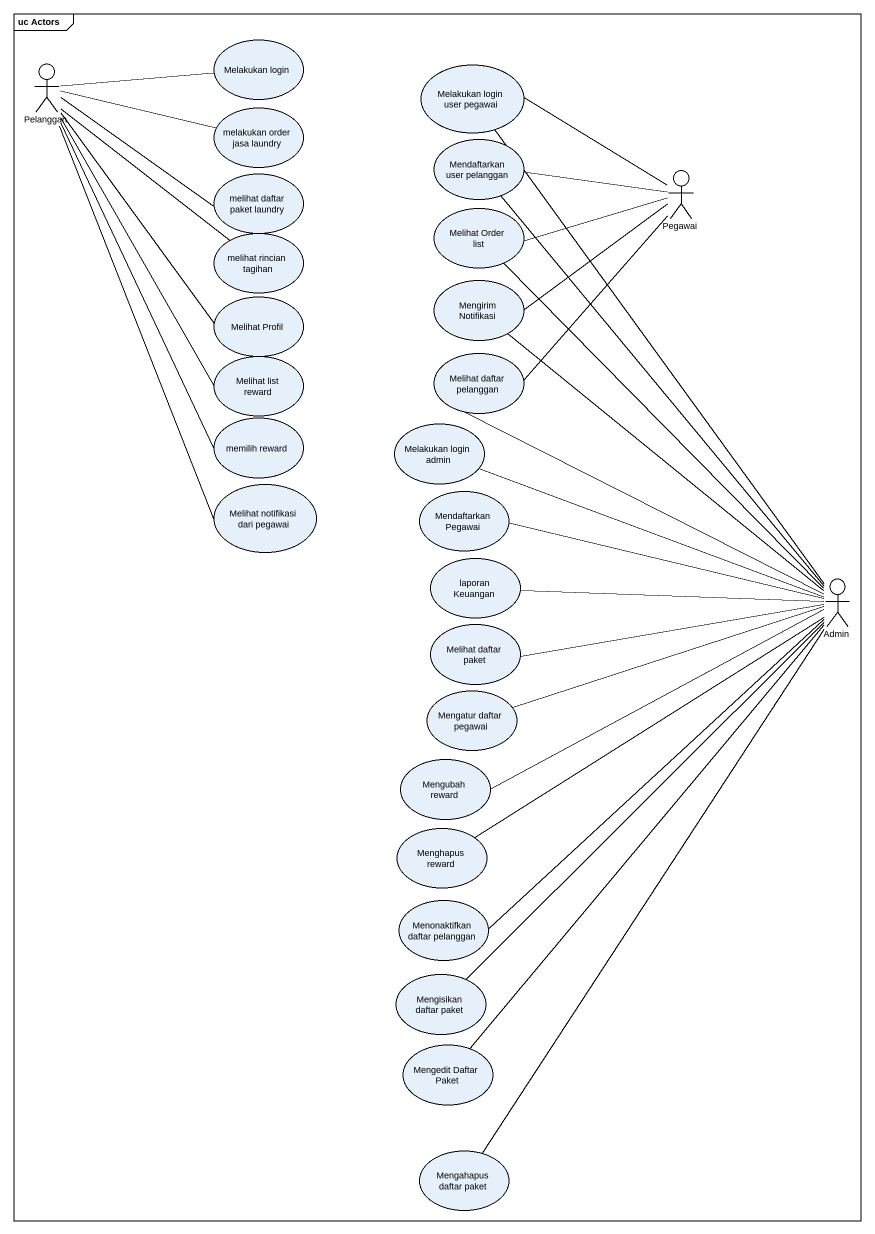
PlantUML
@startuml
mainframe uc Actors
usecase "Melakukan login" as Melakukan_login
actor Pelanggan
usecase "Melakukan login user pegawai" as Melakukan_login_user_pegawai
usecase "melakukan order jasa laundry" as melakukan_order_jasa_laundry
usecase "melihat daftar paket laundry" as melihat_daftar_paket_laundry
usecase "Mendaftarkan user pelanggan" as Mendaftarkan_user_pelanggan
actor Pegawai
usecase "Melihat Order list" as Melihat_Order_list
usecase "melihat rincian tagihan" as melihat_rincian_tagihan
usecase "Mengirim Notifikasi" as Mengirim_Notifikasi
usecase "Melihat Profil" as Melihat_Profil
usecase "Melihat list reward" as Melihat_list_reward
usecase "Melihat daftar pelanggan" as Melihat_daftar_pelanggan
usecase "memilih reward" as memilih_reward
usecase "Melakukan login admin" as Melakukan_login_admin
usecase "Melihat notifikasi dari pegawai" as Melihat_notifikasi_dari
usecase "Mendaftarkan Pegawai" as Mendaftarkan_Pegawai
usecase "laporan Keuangan" as laporan_Keuangan
actor Admin
usecase "Melihat daftar paket" as Melihat_daftar_paket
usecase "Mengatur daftar pegawai" as Mengatur_daftar_pegawai
usecase "Mengubah reward" as Mengubah_reward
usecase "Menghapus reward" as Menghapus_reward
usecase "Menonaktifkan daftar pelanggan" as Menonaktifkan_daftar
usecase "Mengisikan daftar paket" as Mengisikan_daftar_paket
usecase "Mengedit Daftar Paket" as Mengedit_Daftar_Paket
usecase "Mengahapus daftar paket" as Mengahapus_daftar_paket
Melakukan_login -left- Pelanggan
Pelanggan -right- melakukan_order_jasa_laundry
Pelanggan -right- melihat_daftar_paket_laundry
Pelanggan -- melihat_rincian_tagihan
Pelanggan -- Melihat_Profil
Pelanggan -- Melihat_list_reward
Pelanggan -- memilih_reward
Pelanggan -- Melihat_notifikasi_dari
Melakukan_login_user_pegawai -- Admin
Mendaftarkan_user_pelanggan -- Admin
Pegawai -left- Melakukan_login_user_pegawai
Pegawai -left- Mendaftarkan_user_pelanggan
Pegawai -left- Melihat_Order_list
Pegawai -left- Mengirim_Notifikasi
Pegawai -- Melihat_daftar_pelanggan
Admin -up- Melihat_Order_list
Admin -up- Mengirim_Notifikasi
Admin -up- Melihat_daftar_pelanggan
Admin -left- Melakukan_login_admin
Admin -left- Mendaftarkan_Pegawai
Admin -left- laporan_Keuangan
Admin -left- Melihat_daftar_paket
Admin -left- Mengatur_daftar_pegawai
Admin -left- Mengubah_reward
Admin -- Menghapus_reward
Admin -- Menonaktifkan_daftar
Admin -- Mengisikan_daftar_paket
Admin -- Mengedit_Daftar_Paket
Admin -- Mengahapus_daftar_paket
@enduml
